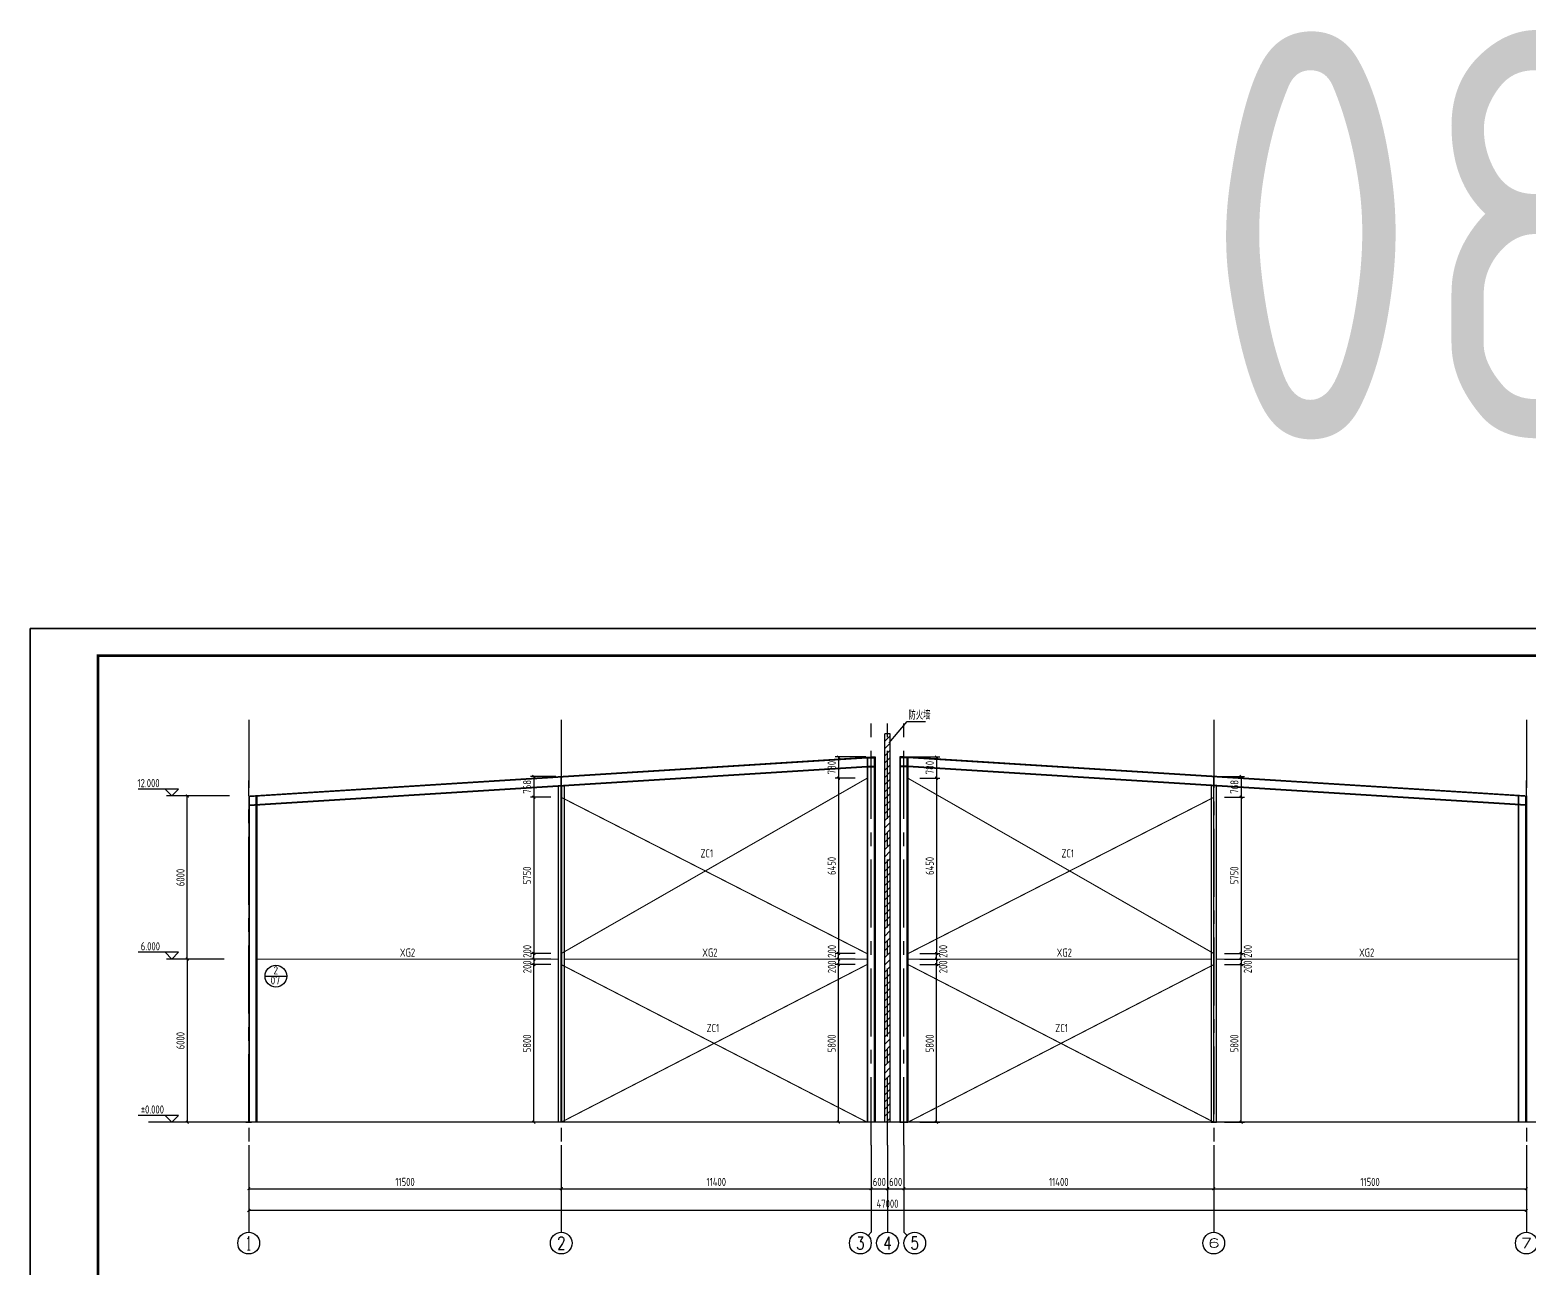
# Model space of a CAD drawing. Header units: millimetres. Extents: x 866309 to 879639, y 39442 to 44891.
# Drawn here: x 873187 to 873738, y 39807 to 40263 of the extents above; entities that cross this region are included whole.
import ezdxf
from ezdxf.enums import TextEntityAlignment as Align

# ---------------------------------------------------------------- set-up
doc = ezdxf.new("R2010")
doc.units = ezdxf.units.MM
doc.header["$LTSCALE"] = 1000
doc.header["$MEASUREMENT"] = 0
doc.linetypes.add('CENTER', pattern=[2, 1.25, -0.25, 0.25, -0.25])
doc.linetypes.add('DOTE', pattern=[2.42, 2, -0.2, 0.02, -0.2])
for name, color, linetype in [('1530', 253, 'Continuous'), ('1534', 7, 'Continuous'), ('AXIS', 3, 'Continuous'), ('AXIS_TEXT', 7, 'Continuous'), ('DIM', 7, 'Continuous'), ('DOTE', 1, 'DOTE'), ('M_Prof', 2, 'Continuous'), ('支撑', 6, 'Continuous'), ('柱集中标注', 2, 'Continuous'), ('梁集中标注', 2, 'Continuous'), ('索引符号标注', 253, 'Continuous')]:
    doc.layers.add(name, color=color, linetype=linetype)
doc.styles.add('_TCH_AXIS', font='COMPLEX', dxfattribs={"bigfont": 'GBCBIG'})
doc.styles.add('COMPLEX', font='COMPLEX')
doc.styles.add('GBHZ', font='gbenor.shx', dxfattribs={"width": 0.9, "bigfont": 'gbcbig.shx'})
doc.dimstyles.new('Y100', dxfattribs={"dimscale": 0, "dimtxt": 3, "dimasz": 0.01, "dimexe": 1.2, "dimexo": 2, "dimgap": 1, "dimtad": 1, "dimdec": 0, "dimlfac": 100, "dimzin": 0, "dimdsep": 46, "dimtxsty": 'GBHZ', "dimblk": 'DX', "dimcen": 0.09, "dimdle": 1, "dimclrd": 7, "dimclre": 7, "dimclrt": 7, "dimadec": 0, "dimazin": 0, "dimtfac": 1, "dimtdec": 0, "dimtix": 1, "dimtmove": 2, "dimatfit": 3, "dimldrblk": 'DX', "dimfxl": 0, "dimtolj": 1, "dimtzin": 0, "dimarcsym": 0})

# ---------------------------------------------------------------- blocks, each defined once
blk = doc.blocks.new('DX')
at = {"color": 0, "linetype": 'ByBlock', "const_width": 40}
blk.add_lwpolyline([(-54, -51), (46, 49)], dxfattribs=at)
blk = doc.blocks.new('*D1818')
at = {"layer": 'Defpoints', "color": 0, "transparency": 16777216}
for p in [(873622.06, 39988.21), (873623.96, 39980.53), (873632.15, 39980.53)]:
    blk.add_point(p, dxfattribs=at)
at = {"layer": 'dim', "color": 7, "lineweight": -2, "transparency": 16777216}
for p, q in [((873624.06, 39988.21), (873633.35, 39988.21)), ((873632.15, 39988.2), (873632.15, 39980.54)), ((873625.96, 39980.53), (873633.35, 39980.53))]:
    blk.add_line(p, q, dxfattribs=at)
at = {"layer": 'dim', "color": 7, "lineweight": -2, "transparency": 16777216, "xscale": 0.01, "yscale": 0.01, "zscale": 0.01}
for p, rotation in [((873632.15, 39988.21), 90), ((873632.15, 39980.53), 270)]:
    blk.add_blockref('DX', p, dxfattribs=dict(at, rotation=rotation))
at = {"layer": 'dim', "color": 7, "transparency": 16777216, "insert": (873629.65, 39984.37), "char_height": 3, "attachment_point": 5, "rotation": 90, "style": 'GBHZ'}
blk.add_mtext('\\A1;768', dxfattribs=at)
blk = doc.blocks.new('*D1819')
at = {"layer": 'Defpoints', "color": 0, "transparency": 16777216}
for p in [(873623.96, 39980.53), (873623.96, 39923.03), (873632.15, 39923.03)]:
    blk.add_point(p, dxfattribs=at)
at = {"layer": 'dim', "color": 7, "lineweight": -2, "transparency": 16777216}
for p, q in [((873625.96, 39980.53), (873633.35, 39980.53)), ((873632.15, 39980.52), (873632.15, 39923.04)), ((873625.96, 39923.03), (873633.35, 39923.03))]:
    blk.add_line(p, q, dxfattribs=at)
at = {"layer": 'dim', "color": 7, "lineweight": -2, "transparency": 16777216, "xscale": 0.01, "yscale": 0.01, "zscale": 0.01}
for p, rotation in [((873632.15, 39980.53), 90), ((873632.15, 39923.03), 270)]:
    blk.add_blockref('DX', p, dxfattribs=dict(at, rotation=rotation))
at = {"layer": 'dim', "color": 7, "transparency": 16777216, "insert": (873629.65, 39951.78), "char_height": 3, "attachment_point": 5, "rotation": 90, "style": 'GBHZ'}
blk.add_mtext('\\A1;5750', dxfattribs=at)
blk = doc.blocks.new('*D1821')
at = {"layer": 'Defpoints', "color": 0, "transparency": 16777216}
for p in [(873623.96, 39923.03), (873632.15, 39923.03), (873623.96, 39921.03)]:
    blk.add_point(p, dxfattribs=at)
at = {"layer": 'dim', "color": 7, "lineweight": -2, "transparency": 16777216}
for p, q in [((873625.96, 39923.03), (873633.35, 39923.03)), ((873632.15, 39923.04), (873632.15, 39923.05)), ((873632.15, 39921.03), (873632.15, 39923.03)), ((873625.96, 39921.03), (873633.35, 39921.03)), ((873632.15, 39921.02), (873632.15, 39921.01))]:
    blk.add_line(p, q, dxfattribs=at)
at = {"layer": 'dim', "color": 7, "lineweight": -2, "transparency": 16777216, "xscale": 0.01, "yscale": 0.01, "zscale": 0.01}
for p, rotation in [((873632.15, 39923.03), 270), ((873632.15, 39921.03), 90)]:
    blk.add_blockref('DX', p, dxfattribs=dict(at, rotation=rotation))
at = {"layer": 'dim', "color": 7, "transparency": 16777216, "insert": (873634.59, 39923.88), "char_height": 3, "attachment_point": 5, "rotation": 90, "style": 'GBHZ'}
blk.add_mtext('\\A1;200', dxfattribs=at)
blk = doc.blocks.new('*D1822')
at = {"layer": 'Defpoints', "color": 0, "transparency": 16777216}
for p in [(873623.96, 39919.03), (873632.15, 39919.03), (873623.96, 39861.03)]:
    blk.add_point(p, dxfattribs=at)
at = {"layer": 'dim', "color": 7, "lineweight": -2, "transparency": 16777216}
for p, q in [((873625.96, 39919.03), (873633.35, 39919.03)), ((873632.15, 39861.04), (873632.15, 39919.02)), ((873625.96, 39861.03), (873633.35, 39861.03))]:
    blk.add_line(p, q, dxfattribs=at)
at = {"layer": 'dim', "color": 7, "lineweight": -2, "transparency": 16777216, "xscale": 0.01, "yscale": 0.01, "zscale": 0.01}
for p, rotation in [((873632.15, 39919.03), 90), ((873632.15, 39861.03), 270)]:
    blk.add_blockref('DX', p, dxfattribs=dict(at, rotation=rotation))
at = {"layer": 'dim', "color": 7, "transparency": 16777216, "insert": (873629.65, 39890.03), "char_height": 3, "attachment_point": 5, "rotation": 90, "style": 'GBHZ'}
blk.add_mtext('\\A1;5800', dxfattribs=at)
blk = doc.blocks.new('*D1823')
at = {"layer": 'Defpoints', "color": 0, "transparency": 16777216}
for p in [(873623.96, 39921.03), (873623.96, 39919.03), (873632.15, 39919.03)]:
    blk.add_point(p, dxfattribs=at)
at = {"layer": 'dim', "color": 7, "lineweight": -2, "transparency": 16777216}
for p, q in [((873625.96, 39921.03), (873633.35, 39921.03)), ((873625.96, 39919.03), (873633.35, 39919.03)), ((873632.15, 39921.04), (873632.15, 39921.05)), ((873632.15, 39921.03), (873632.15, 39919.03)), ((873632.15, 39919.02), (873632.15, 39919.01))]:
    blk.add_line(p, q, dxfattribs=at)
at = {"layer": 'dim', "color": 7, "lineweight": -2, "transparency": 16777216, "xscale": 0.01, "yscale": 0.01, "zscale": 0.01}
for p, rotation in [((873632.15, 39921.03), 270), ((873632.15, 39919.03), 90)]:
    blk.add_blockref('DX', p, dxfattribs=dict(at, rotation=rotation))
at = {"layer": 'dim', "color": 7, "transparency": 16777216, "insert": (873634.59, 39918.18), "char_height": 3, "attachment_point": 5, "rotation": 90, "style": 'GBHZ'}
blk.add_mtext('\\A1;200', dxfattribs=at)
blk = doc.blocks.new('_AXISO')
blk.add_circle((0, 0), 0.5)
at = {"layer": 'AXIS_TEXT', "style": 'COMPLEX', "width": 1.041667}
blk.add_attdef('A', text='', height=0.56, dxfattribs=at).set_placement((-0.25, -0.28), (0.25, -0.28), align=Align.FIT)
blk = doc.blocks.new('*D1824')
at = {"layer": 'Defpoints', "color": 0, "transparency": 16777216}
for p in [(873267.06, 39852.6), (873382.06, 39852.6), (873382.06, 39836.6)]:
    blk.add_point(p, dxfattribs=at)
at = {"layer": 'dim', "color": 7, "lineweight": -2, "transparency": 16777216}
for p, q in [((873267.06, 39850.6), (873267.06, 39835.4)), ((873382.06, 39850.6), (873382.06, 39835.4)), ((873267.07, 39836.6), (873382.05, 39836.6))]:
    blk.add_line(p, q, dxfattribs=at)
at = {"layer": 'dim', "color": 7, "lineweight": -2, "transparency": 16777216, "xscale": 0.01, "yscale": 0.01, "zscale": 0.01, "rotation": 180}
blk.add_blockref('DX', (873267.06, 39836.6), dxfattribs=at)
at = {"layer": 'dim', "color": 7, "lineweight": -2, "transparency": 16777216, "xscale": 0.01, "yscale": 0.01, "zscale": 0.01}
blk.add_blockref('DX', (873382.06, 39836.6), dxfattribs=at)
at = {"layer": 'dim', "color": 7, "transparency": 16777216, "insert": (873324.56, 39839.1), "char_height": 3, "attachment_point": 5, "style": 'GBHZ'}
blk.add_mtext('\\A1;11500', dxfattribs=at)
blk = doc.blocks.new('*D1825')
at = {"layer": 'Defpoints', "color": 0, "transparency": 16777216}
for p in [(873382.06, 39852.6), (873496.06, 39852.6), (873496.06, 39836.6)]:
    blk.add_point(p, dxfattribs=at)
at = {"layer": 'dim', "color": 7, "lineweight": -2, "transparency": 16777216}
for p, q in [((873382.06, 39850.6), (873382.06, 39835.4)), ((873496.06, 39850.6), (873496.06, 39835.4)), ((873382.07, 39836.6), (873496.05, 39836.6))]:
    blk.add_line(p, q, dxfattribs=at)
at = {"layer": 'dim', "color": 7, "lineweight": -2, "transparency": 16777216, "xscale": 0.01, "yscale": 0.01, "zscale": 0.01, "rotation": 180}
blk.add_blockref('DX', (873382.06, 39836.6), dxfattribs=at)
at = {"layer": 'dim', "color": 7, "lineweight": -2, "transparency": 16777216, "xscale": 0.01, "yscale": 0.01, "zscale": 0.01}
blk.add_blockref('DX', (873496.06, 39836.6), dxfattribs=at)
at = {"layer": 'dim', "color": 7, "transparency": 16777216, "insert": (873439.06, 39839.1), "char_height": 3, "attachment_point": 5, "style": 'GBHZ'}
blk.add_mtext('\\A1;11400', dxfattribs=at)
blk = doc.blocks.new('*D1826')
at = {"layer": 'Defpoints', "color": 0, "transparency": 16777216}
for p in [(873496.06, 39852.6), (873502.06, 39852.6), (873502.06, 39836.6)]:
    blk.add_point(p, dxfattribs=at)
at = {"layer": 'dim', "color": 7, "lineweight": -2, "transparency": 16777216}
for p, q in [((873496.06, 39850.6), (873496.06, 39835.4)), ((873502.06, 39850.6), (873502.06, 39835.4)), ((873496.05, 39836.6), (873496.04, 39836.6)), ((873496.06, 39836.6), (873502.06, 39836.6)), ((873502.07, 39836.6), (873502.08, 39836.6))]:
    blk.add_line(p, q, dxfattribs=at)
at = {"layer": 'dim', "color": 7, "lineweight": -2, "transparency": 16777216, "xscale": 0.01, "yscale": 0.01, "zscale": 0.01}
blk.add_blockref('DX', (873496.06, 39836.6), dxfattribs=at)
at = {"layer": 'dim', "color": 7, "lineweight": -2, "transparency": 16777216, "xscale": 0.01, "yscale": 0.01, "zscale": 0.01, "rotation": 180}
blk.add_blockref('DX', (873502.06, 39836.6), dxfattribs=at)
at = {"layer": 'dim', "color": 7, "transparency": 16777216, "insert": (873499.06, 39839.1), "char_height": 3, "attachment_point": 5, "style": 'GBHZ'}
blk.add_mtext('\\A1;600', dxfattribs=at)
blk = doc.blocks.new('*D1827')
at = {"layer": 'Defpoints', "color": 0, "transparency": 16777216}
for p in [(873502.06, 39852.6), (873508.06, 39852.6), (873508.06, 39836.6)]:
    blk.add_point(p, dxfattribs=at)
at = {"layer": 'dim', "color": 7, "lineweight": -2, "transparency": 16777216}
for p, q in [((873502.06, 39850.6), (873502.06, 39835.4)), ((873508.06, 39850.6), (873508.06, 39835.4)), ((873502.05, 39836.6), (873502.04, 39836.6)), ((873502.06, 39836.6), (873508.06, 39836.6)), ((873508.07, 39836.6), (873508.08, 39836.6))]:
    blk.add_line(p, q, dxfattribs=at)
at = {"layer": 'dim', "color": 7, "lineweight": -2, "transparency": 16777216, "xscale": 0.01, "yscale": 0.01, "zscale": 0.01}
blk.add_blockref('DX', (873502.06, 39836.6), dxfattribs=at)
at = {"layer": 'dim', "color": 7, "lineweight": -2, "transparency": 16777216, "xscale": 0.01, "yscale": 0.01, "zscale": 0.01, "rotation": 180}
blk.add_blockref('DX', (873508.06, 39836.6), dxfattribs=at)
at = {"layer": 'dim', "color": 7, "transparency": 16777216, "insert": (873505.06, 39839.1), "char_height": 3, "attachment_point": 5, "style": 'GBHZ'}
blk.add_mtext('\\A1;600', dxfattribs=at)
blk = doc.blocks.new('*D1828')
at = {"layer": 'Defpoints', "color": 0, "transparency": 16777216}
for p in [(873508.06, 39852.6), (873622.06, 39852.6), (873622.06, 39836.6)]:
    blk.add_point(p, dxfattribs=at)
at = {"layer": 'dim', "color": 7, "lineweight": -2, "transparency": 16777216}
for p, q in [((873508.06, 39850.6), (873508.06, 39835.4)), ((873622.06, 39850.6), (873622.06, 39835.4)), ((873508.07, 39836.6), (873622.05, 39836.6))]:
    blk.add_line(p, q, dxfattribs=at)
at = {"layer": 'dim', "color": 7, "lineweight": -2, "transparency": 16777216, "xscale": 0.01, "yscale": 0.01, "zscale": 0.01, "rotation": 180}
blk.add_blockref('DX', (873508.06, 39836.6), dxfattribs=at)
at = {"layer": 'dim', "color": 7, "lineweight": -2, "transparency": 16777216, "xscale": 0.01, "yscale": 0.01, "zscale": 0.01}
blk.add_blockref('DX', (873622.06, 39836.6), dxfattribs=at)
at = {"layer": 'dim', "color": 7, "transparency": 16777216, "insert": (873565.06, 39839.1), "char_height": 3, "attachment_point": 5, "style": 'GBHZ'}
blk.add_mtext('\\A1;11400', dxfattribs=at)
blk = doc.blocks.new('*D1829')
at = {"layer": 'Defpoints', "color": 0, "transparency": 16777216}
for p in [(873622.06, 39852.6), (873737.06, 39852.6), (873737.06, 39836.6)]:
    blk.add_point(p, dxfattribs=at)
at = {"layer": 'dim', "color": 7, "lineweight": -2, "transparency": 16777216}
for p, q in [((873622.06, 39850.6), (873622.06, 39835.4)), ((873737.06, 39850.6), (873737.06, 39835.4)), ((873622.07, 39836.6), (873737.05, 39836.6))]:
    blk.add_line(p, q, dxfattribs=at)
at = {"layer": 'dim', "color": 7, "lineweight": -2, "transparency": 16777216, "xscale": 0.01, "yscale": 0.01, "zscale": 0.01, "rotation": 180}
blk.add_blockref('DX', (873622.06, 39836.6), dxfattribs=at)
at = {"layer": 'dim', "color": 7, "lineweight": -2, "transparency": 16777216, "xscale": 0.01, "yscale": 0.01, "zscale": 0.01}
blk.add_blockref('DX', (873737.06, 39836.6), dxfattribs=at)
at = {"layer": 'dim', "color": 7, "transparency": 16777216, "insert": (873679.56, 39839.1), "char_height": 3, "attachment_point": 5, "style": 'GBHZ'}
blk.add_mtext('\\A1;11500', dxfattribs=at)
blk = doc.blocks.new('*D1830')
at = {"layer": 'Defpoints', "color": 0, "transparency": 16777216}
for p in [(873267.06, 39852.6), (873737.06, 39852.6), (873267.06, 39828.6)]:
    blk.add_point(p, dxfattribs=at)
at = {"layer": 'dim', "color": 7, "lineweight": -2, "transparency": 16777216}
for p, q in [((873267.06, 39850.6), (873267.06, 39827.4)), ((873737.06, 39850.6), (873737.06, 39827.4)), ((873737.05, 39828.6), (873267.07, 39828.6))]:
    blk.add_line(p, q, dxfattribs=at)
at = {"layer": 'dim', "color": 7, "lineweight": -2, "transparency": 16777216, "xscale": 0.01, "yscale": 0.01, "zscale": 0.01, "rotation": 180}
blk.add_blockref('DX', (873267.06, 39828.6), dxfattribs=at)
at = {"layer": 'dim', "color": 7, "lineweight": -2, "transparency": 16777216, "xscale": 0.01, "yscale": 0.01, "zscale": 0.01}
blk.add_blockref('DX', (873737.06, 39828.6), dxfattribs=at)
at = {"layer": 'dim', "color": 7, "transparency": 16777216, "insert": (873502.06, 39831.1), "char_height": 3, "attachment_point": 5, "style": 'GBHZ'}
blk.add_mtext('\\A1;47000', dxfattribs=at)
blk = doc.blocks.new('*D1832')
at = {"layer": 'Defpoints', "color": 0, "transparency": 16777216}
for p in [(873508.06, 39995.33), (873511.9, 39987.53), (873520.1, 39987.53)]:
    blk.add_point(p, dxfattribs=at)
at = {"layer": 'dim', "color": 7, "lineweight": -2, "transparency": 16777216}
for p, q in [((873510.06, 39995.33), (873521.3, 39995.33)), ((873520.1, 39995.32), (873520.1, 39987.54)), ((873513.9, 39987.53), (873521.3, 39987.53))]:
    blk.add_line(p, q, dxfattribs=at)
at = {"layer": 'dim', "color": 7, "lineweight": -2, "transparency": 16777216, "xscale": 0.01, "yscale": 0.01, "zscale": 0.01}
for p, rotation in [((873520.1, 39995.33), 90), ((873520.1, 39987.53), 270)]:
    blk.add_blockref('DX', p, dxfattribs=dict(at, rotation=rotation))
at = {"layer": 'dim', "color": 7, "transparency": 16777216, "insert": (873517.6, 39991.43), "char_height": 3, "attachment_point": 5, "rotation": 90, "style": 'GBHZ'}
blk.add_mtext('\\A1;780', dxfattribs=at)
blk = doc.blocks.new('*D1833')
at = {"layer": 'Defpoints', "color": 0, "transparency": 16777216}
for p in [(873511.9, 39987.53), (873511.9, 39923.03), (873520.1, 39923.03)]:
    blk.add_point(p, dxfattribs=at)
at = {"layer": 'dim', "color": 7, "lineweight": -2, "transparency": 16777216}
for p, q in [((873513.9, 39987.53), (873521.3, 39987.53)), ((873520.1, 39987.52), (873520.1, 39923.04)), ((873513.9, 39923.03), (873521.3, 39923.03))]:
    blk.add_line(p, q, dxfattribs=at)
at = {"layer": 'dim', "color": 7, "lineweight": -2, "transparency": 16777216, "xscale": 0.01, "yscale": 0.01, "zscale": 0.01}
for p, rotation in [((873520.1, 39987.53), 90), ((873520.1, 39923.03), 270)]:
    blk.add_blockref('DX', p, dxfattribs=dict(at, rotation=rotation))
at = {"layer": 'dim', "color": 7, "transparency": 16777216, "insert": (873517.6, 39955.28), "char_height": 3, "attachment_point": 5, "rotation": 90, "style": 'GBHZ'}
blk.add_mtext('\\A1;6450', dxfattribs=at)
blk = doc.blocks.new('*D1834')
at = {"layer": 'Defpoints', "color": 0, "transparency": 16777216}
for p in [(873511.9, 39923.03), (873520.1, 39923.03), (873511.9, 39921.03)]:
    blk.add_point(p, dxfattribs=at)
at = {"layer": 'dim', "color": 7, "lineweight": -2, "transparency": 16777216}
for p, q in [((873513.9, 39923.03), (873521.3, 39923.03)), ((873520.1, 39923.04), (873520.1, 39923.05)), ((873520.1, 39921.03), (873520.1, 39923.03)), ((873513.9, 39921.03), (873521.3, 39921.03)), ((873520.1, 39921.02), (873520.1, 39921.01))]:
    blk.add_line(p, q, dxfattribs=at)
at = {"layer": 'dim', "color": 7, "lineweight": -2, "transparency": 16777216, "xscale": 0.01, "yscale": 0.01, "zscale": 0.01}
for p, rotation in [((873520.1, 39923.03), 270), ((873520.1, 39921.03), 90)]:
    blk.add_blockref('DX', p, dxfattribs=dict(at, rotation=rotation))
at = {"layer": 'dim', "color": 7, "transparency": 16777216, "insert": (873522.54, 39923.88), "char_height": 3, "attachment_point": 5, "rotation": 90, "style": 'GBHZ'}
blk.add_mtext('\\A1;200', dxfattribs=at)
blk = doc.blocks.new('*D1835')
at = {"layer": 'Defpoints', "color": 0, "transparency": 16777216}
for p in [(873511.9, 39919.03), (873520.1, 39919.03), (873511.9, 39861.03)]:
    blk.add_point(p, dxfattribs=at)
at = {"layer": 'dim', "color": 7, "lineweight": -2, "transparency": 16777216}
for p, q in [((873513.9, 39919.03), (873521.3, 39919.03)), ((873520.1, 39861.04), (873520.1, 39919.02)), ((873513.9, 39861.03), (873521.3, 39861.03))]:
    blk.add_line(p, q, dxfattribs=at)
at = {"layer": 'dim', "color": 7, "lineweight": -2, "transparency": 16777216, "xscale": 0.01, "yscale": 0.01, "zscale": 0.01}
for p, rotation in [((873520.1, 39919.03), 90), ((873520.1, 39861.03), 270)]:
    blk.add_blockref('DX', p, dxfattribs=dict(at, rotation=rotation))
at = {"layer": 'dim', "color": 7, "transparency": 16777216, "insert": (873517.6, 39890.03), "char_height": 3, "attachment_point": 5, "rotation": 90, "style": 'GBHZ'}
blk.add_mtext('\\A1;5800', dxfattribs=at)
blk = doc.blocks.new('*D1836')
at = {"layer": 'Defpoints', "color": 0, "transparency": 16777216}
for p in [(873511.9, 39921.03), (873511.9, 39919.03), (873520.1, 39919.03)]:
    blk.add_point(p, dxfattribs=at)
at = {"layer": 'dim', "color": 7, "lineweight": -2, "transparency": 16777216}
for p, q in [((873513.9, 39921.03), (873521.3, 39921.03)), ((873513.9, 39919.03), (873521.3, 39919.03)), ((873520.1, 39921.04), (873520.1, 39921.05)), ((873520.1, 39921.03), (873520.1, 39919.03)), ((873520.1, 39919.02), (873520.1, 39919.01))]:
    blk.add_line(p, q, dxfattribs=at)
at = {"layer": 'dim', "color": 7, "lineweight": -2, "transparency": 16777216, "xscale": 0.01, "yscale": 0.01, "zscale": 0.01}
for p, rotation in [((873520.1, 39921.03), 270), ((873520.1, 39919.03), 90)]:
    blk.add_blockref('DX', p, dxfattribs=dict(at, rotation=rotation))
at = {"layer": 'dim', "color": 7, "transparency": 16777216, "insert": (873522.54, 39918.18), "char_height": 3, "attachment_point": 5, "rotation": 90, "style": 'GBHZ'}
blk.add_mtext('\\A1;200', dxfattribs=at)
blk = doc.blocks.new('*D1837')
at = {"layer": 'Defpoints', "color": 0, "transparency": 16777216}
for p in [(873260.01, 39921.03), (873244.47, 39861.03), (873262.01, 39861.03)]:
    blk.add_point(p, dxfattribs=at)
at = {"layer": 'dim', "color": 7, "lineweight": -2, "transparency": 16777216}
for p, q in [((873258.01, 39921.03), (873243.27, 39921.03)), ((873244.47, 39921.02), (873244.47, 39861.04)), ((873260.01, 39861.03), (873243.27, 39861.03))]:
    blk.add_line(p, q, dxfattribs=at)
at = {"layer": 'dim', "color": 7, "lineweight": -2, "transparency": 16777216, "xscale": 0.01, "yscale": 0.01, "zscale": 0.01}
for p, rotation in [((873244.47, 39921.03), 90), ((873244.47, 39861.03), 270)]:
    blk.add_blockref('DX', p, dxfattribs=dict(at, rotation=rotation))
at = {"layer": 'dim', "color": 7, "transparency": 16777216, "insert": (873241.97, 39891.03), "char_height": 3, "attachment_point": 5, "rotation": 90, "style": 'GBHZ'}
blk.add_mtext('\\A1;6000', dxfattribs=at)
blk = doc.blocks.new('*D1838')
at = {"layer": 'Defpoints', "color": 0, "transparency": 16777216}
for p in [(873382.06, 39988.21), (873371.96, 39980.53), (873380.16, 39980.53)]:
    blk.add_point(p, dxfattribs=at)
at = {"layer": 'dim', "color": 7, "lineweight": -2, "transparency": 16777216}
for p, q in [((873380.06, 39988.21), (873370.76, 39988.21)), ((873371.96, 39988.2), (873371.96, 39980.54)), ((873378.16, 39980.53), (873370.76, 39980.53))]:
    blk.add_line(p, q, dxfattribs=at)
at = {"layer": 'dim', "color": 7, "lineweight": -2, "transparency": 16777216, "xscale": 0.01, "yscale": 0.01, "zscale": 0.01}
for p, rotation in [((873371.96, 39988.21), 90), ((873371.96, 39980.53), 270)]:
    blk.add_blockref('DX', p, dxfattribs=dict(at, rotation=rotation))
at = {"layer": 'dim', "color": 7, "transparency": 16777216, "insert": (873369.46, 39984.37), "char_height": 3, "attachment_point": 5, "rotation": 90, "style": 'GBHZ'}
blk.add_mtext('\\A1;768', dxfattribs=at)
blk = doc.blocks.new('*D1839')
at = {"layer": 'Defpoints', "color": 0, "transparency": 16777216}
for p in [(873380.16, 39980.53), (873371.96, 39923.03), (873380.16, 39923.03)]:
    blk.add_point(p, dxfattribs=at)
at = {"layer": 'dim', "color": 7, "lineweight": -2, "transparency": 16777216}
for p, q in [((873378.16, 39980.53), (873370.76, 39980.53)), ((873371.96, 39980.52), (873371.96, 39923.04)), ((873378.16, 39923.03), (873370.76, 39923.03))]:
    blk.add_line(p, q, dxfattribs=at)
at = {"layer": 'dim', "color": 7, "lineweight": -2, "transparency": 16777216, "xscale": 0.01, "yscale": 0.01, "zscale": 0.01}
for p, rotation in [((873371.96, 39980.53), 90), ((873371.96, 39923.03), 270)]:
    blk.add_blockref('DX', p, dxfattribs=dict(at, rotation=rotation))
at = {"layer": 'dim', "color": 7, "transparency": 16777216, "insert": (873369.46, 39951.78), "char_height": 3, "attachment_point": 5, "rotation": 90, "style": 'GBHZ'}
blk.add_mtext('\\A1;5750', dxfattribs=at)
blk = doc.blocks.new('*D1840')
at = {"layer": 'Defpoints', "color": 0, "transparency": 16777216}
for p in [(873244.47, 39981.03), (873262.01, 39981.03), (873260.01, 39921.03)]:
    blk.add_point(p, dxfattribs=at)
at = {"layer": 'dim', "color": 7, "lineweight": -2, "transparency": 16777216}
for p, q in [((873260.01, 39981.03), (873243.27, 39981.03)), ((873244.47, 39921.04), (873244.47, 39981.02)), ((873258.01, 39921.03), (873243.27, 39921.03))]:
    blk.add_line(p, q, dxfattribs=at)
at = {"layer": 'dim', "color": 7, "lineweight": -2, "transparency": 16777216, "xscale": 0.01, "yscale": 0.01, "zscale": 0.01}
for p, rotation in [((873244.47, 39981.03), 90), ((873244.47, 39921.03), 270)]:
    blk.add_blockref('DX', p, dxfattribs=dict(at, rotation=rotation))
at = {"layer": 'dim', "color": 7, "transparency": 16777216, "insert": (873241.97, 39951.03), "char_height": 3, "attachment_point": 5, "rotation": 90, "style": 'GBHZ'}
blk.add_mtext('\\A1;6000', dxfattribs=at)
blk = doc.blocks.new('*D1841')
at = {"layer": 'Defpoints', "color": 0, "transparency": 16777216}
for p in [(873371.96, 39923.03), (873380.16, 39923.03), (873380.16, 39921.03)]:
    blk.add_point(p, dxfattribs=at)
at = {"layer": 'dim', "color": 7, "lineweight": -2, "transparency": 16777216}
for p, q in [((873378.16, 39923.03), (873370.76, 39923.03)), ((873371.96, 39923.04), (873371.96, 39923.05)), ((873371.96, 39921.03), (873371.96, 39923.03)), ((873378.16, 39921.03), (873370.76, 39921.03)), ((873371.96, 39921.02), (873371.96, 39921.01))]:
    blk.add_line(p, q, dxfattribs=at)
at = {"layer": 'dim', "color": 7, "lineweight": -2, "transparency": 16777216, "xscale": 0.01, "yscale": 0.01, "zscale": 0.01}
for p, rotation in [((873371.96, 39923.03), 270), ((873371.96, 39921.03), 90)]:
    blk.add_blockref('DX', p, dxfattribs=dict(at, rotation=rotation))
at = {"layer": 'dim', "color": 7, "transparency": 16777216, "insert": (873369.52, 39923.88), "char_height": 3, "attachment_point": 5, "rotation": 90, "style": 'GBHZ'}
blk.add_mtext('\\A1;200', dxfattribs=at)
blk = doc.blocks.new('*D1842')
at = {"layer": 'Defpoints', "color": 0, "transparency": 16777216}
for p in [(873371.96, 39919.03), (873380.16, 39919.03), (873380.16, 39861.03)]:
    blk.add_point(p, dxfattribs=at)
at = {"layer": 'dim', "color": 7, "lineweight": -2, "transparency": 16777216}
for p, q in [((873378.16, 39919.03), (873370.76, 39919.03)), ((873371.96, 39861.04), (873371.96, 39919.02)), ((873378.16, 39861.03), (873370.76, 39861.03))]:
    blk.add_line(p, q, dxfattribs=at)
at = {"layer": 'dim', "color": 7, "lineweight": -2, "transparency": 16777216, "xscale": 0.01, "yscale": 0.01, "zscale": 0.01}
for p, rotation in [((873371.96, 39919.03), 90), ((873371.96, 39861.03), 270)]:
    blk.add_blockref('DX', p, dxfattribs=dict(at, rotation=rotation))
at = {"layer": 'dim', "color": 7, "transparency": 16777216, "insert": (873369.46, 39890.03), "char_height": 3, "attachment_point": 5, "rotation": 90, "style": 'GBHZ'}
blk.add_mtext('\\A1;5800', dxfattribs=at)
blk = doc.blocks.new('*D1843')
at = {"layer": 'Defpoints', "color": 0, "transparency": 16777216}
for p in [(873371.96, 39919.03), (873380.16, 39921.03), (873380.16, 39919.03)]:
    blk.add_point(p, dxfattribs=at)
at = {"layer": 'dim', "color": 7, "lineweight": -2, "transparency": 16777216}
for p, q in [((873378.16, 39921.03), (873370.76, 39921.03)), ((873378.16, 39919.03), (873370.76, 39919.03)), ((873371.96, 39921.04), (873371.96, 39921.05)), ((873371.96, 39921.03), (873371.96, 39919.03)), ((873371.96, 39919.02), (873371.96, 39919.01))]:
    blk.add_line(p, q, dxfattribs=at)
at = {"layer": 'dim', "color": 7, "lineweight": -2, "transparency": 16777216, "xscale": 0.01, "yscale": 0.01, "zscale": 0.01}
for p, rotation in [((873371.96, 39921.03), 270), ((873371.96, 39919.03), 90)]:
    blk.add_blockref('DX', p, dxfattribs=dict(at, rotation=rotation))
at = {"layer": 'dim', "color": 7, "transparency": 16777216, "insert": (873369.52, 39918.18), "char_height": 3, "attachment_point": 5, "rotation": 90, "style": 'GBHZ'}
blk.add_mtext('\\A1;200', dxfattribs=at)
blk = doc.blocks.new('*D1845')
at = {"layer": 'Defpoints', "color": 0, "transparency": 16777216}
for p in [(873496.06, 39995.33), (873484.02, 39987.53), (873492.21, 39987.53)]:
    blk.add_point(p, dxfattribs=at)
at = {"layer": 'dim', "color": 7, "lineweight": -2, "transparency": 16777216}
for p, q in [((873494.06, 39995.33), (873482.82, 39995.33)), ((873484.02, 39995.32), (873484.02, 39987.54)), ((873490.21, 39987.53), (873482.82, 39987.53))]:
    blk.add_line(p, q, dxfattribs=at)
at = {"layer": 'dim', "color": 7, "lineweight": -2, "transparency": 16777216, "xscale": 0.01, "yscale": 0.01, "zscale": 0.01}
for p, rotation in [((873484.02, 39995.33), 90), ((873484.02, 39987.53), 270)]:
    blk.add_blockref('DX', p, dxfattribs=dict(at, rotation=rotation))
at = {"layer": 'dim', "color": 7, "transparency": 16777216, "insert": (873481.52, 39991.43), "char_height": 3, "attachment_point": 5, "rotation": 90, "style": 'GBHZ'}
blk.add_mtext('\\A1;780', dxfattribs=at)
blk = doc.blocks.new('*D1846')
at = {"layer": 'Defpoints', "color": 0, "transparency": 16777216}
for p in [(873492.21, 39987.53), (873484.02, 39923.03), (873492.21, 39923.03)]:
    blk.add_point(p, dxfattribs=at)
at = {"layer": 'dim', "color": 7, "lineweight": -2, "transparency": 16777216}
for p, q in [((873490.21, 39987.53), (873482.82, 39987.53)), ((873484.02, 39987.52), (873484.02, 39923.04)), ((873490.21, 39923.03), (873482.82, 39923.03))]:
    blk.add_line(p, q, dxfattribs=at)
at = {"layer": 'dim', "color": 7, "lineweight": -2, "transparency": 16777216, "xscale": 0.01, "yscale": 0.01, "zscale": 0.01}
for p, rotation in [((873484.02, 39987.53), 90), ((873484.02, 39923.03), 270)]:
    blk.add_blockref('DX', p, dxfattribs=dict(at, rotation=rotation))
at = {"layer": 'dim', "color": 7, "transparency": 16777216, "insert": (873481.52, 39955.28), "char_height": 3, "attachment_point": 5, "rotation": 90, "style": 'GBHZ'}
blk.add_mtext('\\A1;6450', dxfattribs=at)
blk = doc.blocks.new('*D1847')
at = {"layer": 'Defpoints', "color": 0, "transparency": 16777216}
for p in [(873484.02, 39923.03), (873492.21, 39923.03), (873492.21, 39921.03)]:
    blk.add_point(p, dxfattribs=at)
at = {"layer": 'dim', "color": 7, "lineweight": -2, "transparency": 16777216}
for p, q in [((873490.21, 39923.03), (873482.82, 39923.03)), ((873484.02, 39923.04), (873484.02, 39923.05)), ((873484.02, 39921.03), (873484.02, 39923.03)), ((873490.21, 39921.03), (873482.82, 39921.03)), ((873484.02, 39921.02), (873484.02, 39921.01))]:
    blk.add_line(p, q, dxfattribs=at)
at = {"layer": 'dim', "color": 7, "lineweight": -2, "transparency": 16777216, "xscale": 0.01, "yscale": 0.01, "zscale": 0.01}
for p, rotation in [((873484.02, 39923.03), 270), ((873484.02, 39921.03), 90)]:
    blk.add_blockref('DX', p, dxfattribs=dict(at, rotation=rotation))
at = {"layer": 'dim', "color": 7, "transparency": 16777216, "insert": (873481.58, 39923.88), "char_height": 3, "attachment_point": 5, "rotation": 90, "style": 'GBHZ'}
blk.add_mtext('\\A1;200', dxfattribs=at)
blk = doc.blocks.new('*D1848')
at = {"layer": 'Defpoints', "color": 0, "transparency": 16777216}
for p in [(873484.02, 39919.03), (873492.21, 39919.03), (873492.21, 39861.03)]:
    blk.add_point(p, dxfattribs=at)
at = {"layer": 'dim', "color": 7, "lineweight": -2, "transparency": 16777216}
for p, q in [((873490.21, 39919.03), (873482.82, 39919.03)), ((873484.02, 39861.04), (873484.02, 39919.02)), ((873490.21, 39861.03), (873482.82, 39861.03))]:
    blk.add_line(p, q, dxfattribs=at)
at = {"layer": 'dim', "color": 7, "lineweight": -2, "transparency": 16777216, "xscale": 0.01, "yscale": 0.01, "zscale": 0.01}
for p, rotation in [((873484.02, 39919.03), 90), ((873484.02, 39861.03), 270)]:
    blk.add_blockref('DX', p, dxfattribs=dict(at, rotation=rotation))
at = {"layer": 'dim', "color": 7, "transparency": 16777216, "insert": (873481.52, 39890.03), "char_height": 3, "attachment_point": 5, "rotation": 90, "style": 'GBHZ'}
blk.add_mtext('\\A1;5800', dxfattribs=at)
blk = doc.blocks.new('*D1849')
at = {"layer": 'Defpoints', "color": 0, "transparency": 16777216}
for p in [(873484.02, 39919.03), (873492.21, 39921.03), (873492.21, 39919.03)]:
    blk.add_point(p, dxfattribs=at)
at = {"layer": 'dim', "color": 7, "lineweight": -2, "transparency": 16777216}
for p, q in [((873490.21, 39921.03), (873482.82, 39921.03)), ((873490.21, 39919.03), (873482.82, 39919.03)), ((873484.02, 39921.04), (873484.02, 39921.05)), ((873484.02, 39921.03), (873484.02, 39919.03)), ((873484.02, 39919.02), (873484.02, 39919.01))]:
    blk.add_line(p, q, dxfattribs=at)
at = {"layer": 'dim', "color": 7, "lineweight": -2, "transparency": 16777216, "xscale": 0.01, "yscale": 0.01, "zscale": 0.01}
for p, rotation in [((873484.02, 39921.03), 270), ((873484.02, 39919.03), 90)]:
    blk.add_blockref('DX', p, dxfattribs=dict(at, rotation=rotation))
at = {"layer": 'dim', "color": 7, "transparency": 16777216, "insert": (873481.58, 39918.18), "char_height": 3, "attachment_point": 5, "rotation": 90, "style": 'GBHZ'}
blk.add_mtext('\\A1;200', dxfattribs=at)

msp = doc.modelspace()

# ---------------------------------------------------------------- hatches: boundary and pattern name
at = {"layer": 'M_Prof'}
h = msp.add_hatch(dxfattribs=at)
h.set_pattern_fill('ANSI31', color=256, scale=15)
h.set_pattern_definition([(45, (-13.9115, 24.4941), (-1.3258252147, 1.3258252147), [])])
h.paths.add_polyline_path([(873503.056, 40003.83), (873501.056, 40003.83), (873501.056, 39861.03), (873503.056, 39861.03)])

# ---------------------------------------------------------------- linework, layer by layer
for p, q in [((873186.612, 39448.627), (873186.612, 40042.627)), ((873186.612, 40042.627), (873186.612, 39448.627))]:
    msp.add_line(p, q)
at = {"color": 0}
for p, q in [((874027.612, 40042.627), (873186.612, 40042.627)), ((873186.612, 40042.627), (874027.612, 40042.627))]:
    msp.add_line(p, q, dxfattribs=at)
at = {"color": 0, "const_width": 1}
msp.add_lwpolyline([(874017.612, 39458.627), (873211.612, 39458.627), (873211.612, 40032.627), (874017.612, 40032.627)], close=True, dxfattribs=at)
at = {"layer": '1530'}
for p, q in [((873243.269, 39981.03), (873236.798, 39981.03)), ((873243.269, 39921.03), (873236.798, 39921.03)), ((873243.269, 39861.03), (873236.798, 39861.03))]:
    msp.add_line(p, q, dxfattribs=at)
at = {"layer": '1534'}
for points in [[(873236.298, 39983.53), (873238.798, 39981.03), (873241.298, 39983.53), (873226.364, 39983.53)], [(873236.298, 39923.53), (873238.798, 39921.03), (873241.298, 39923.53), (873226.364, 39923.53)], [(873236.298, 39863.53), (873238.798, 39861.03), (873241.298, 39863.53), (873226.364, 39863.53)]]:
    msp.add_lwpolyline(points, dxfattribs=at)
at = {"layer": 'AXIS', "color": 0}
for p, q in [((873267.056, 39852.6), (873267.056, 39820.6)), ((873382.056, 39852.6), (873382.056, 39820.6)), ((873496.056, 39852.6), (873496.056, 39820.6)), ((873502.056, 39852.6), (873502.056, 39820.6)), ((873508.056, 39852.6), (873508.056, 39820.6)), ((873622.056, 39852.6), (873622.056, 39820.6)), ((873737.056, 39852.6), (873737.056, 39820.6)), ((873494.884, 39819.429), (873496.056, 39820.6)), ((873509.228, 39819.429), (873508.056, 39820.6))]:
    msp.add_line(p, q, dxfattribs=at)
at = {"layer": 'DOTE', "linetype": 'CENTER', "ltscale": 0.02}
for p, q in [((873267.056, 40008.946), (873267.056, 39852.6)), ((873382.056, 40008.946), (873382.056, 39852.6)), ((873496.056, 39852.6), (873496.056, 40008.946)), ((873502.056, 39852.6), (873502.056, 40008.946)), ((873508.056, 39852.6), (873508.056, 40008.946)), ((873622.056, 40008.946), (873622.056, 39852.6)), ((873737.056, 40008.946), (873737.056, 39852.6)), ((873382.056, 39861.03), (873382.056, 39988.211)), ((873622.056, 39861.03), (873622.056, 39988.211)), ((873267.056, 39861.03), (873267.056, 39986.707)), ((873737.056, 39861.03), (873737.056, 39986.707))]:
    msp.add_line(p, q, dxfattribs=at)
at = {"layer": 'M_Prof'}
for p, q in [((873501.056, 39861.03), (873501.056, 40003.83)), ((873503.056, 40003.83), (873501.056, 40003.83)), ((873503.056, 39861.03), (873503.056, 40003.83)), ((873267.072, 39980.78), (873494.556, 39994.986)), ((873267.556, 39981.061), (873496.056, 39995.33)), ((873494.556, 39995.236), (873494.556, 39861.03)), ((873494.802, 39861.03), (873494.802, 39995.252)), ((873494.802, 39995.001), (873496.072, 39995.08)), ((873496.056, 39995.33), (873497.556, 39995.33)), ((873496.056, 39995.08), (873497.31, 39995.08)), ((873497.31, 39861.03), (873497.31, 39995.33)), ((873497.556, 39995.33), (873497.556, 39861.03)), ((873506.556, 39995.33), (873506.556, 39861.03)), ((873508.056, 39995.33), (873506.556, 39995.33)), ((873506.802, 39861.03), (873506.802, 39995.33)), ((873508.056, 39995.08), (873506.802, 39995.08)), ((873509.31, 39995.001), (873508.04, 39995.08)), ((873736.556, 39981.061), (873508.056, 39995.33)), ((873509.31, 39861.03), (873509.31, 39995.252)), ((873509.556, 39995.236), (873509.556, 39861.03)), ((873737.04, 39980.78), (873509.556, 39994.986)), ((873267.259, 39977.786), (873494.556, 39991.98)), ((873267.274, 39977.537), (873494.556, 39991.729)), ((873494.802, 39991.967), (873497.31, 39991.967)), ((873494.802, 39991.717), (873497.31, 39991.717)), ((873509.31, 39991.967), (873506.802, 39991.967)), ((873509.31, 39991.717), (873506.802, 39991.717)), ((873736.854, 39977.786), (873509.556, 39991.98)), ((873736.838, 39977.537), (873509.556, 39991.729)), ((873381.056, 39861.03), (873381.056, 39984.642)), ((873381.966, 39861.03), (873381.966, 39984.699)), ((873382.146, 39984.71), (873382.146, 39861.03)), ((873383.056, 39984.767), (873383.056, 39861.03)), ((873621.056, 39984.767), (873621.056, 39861.03)), ((873621.966, 39984.71), (873621.966, 39861.03)), ((873622.146, 39861.03), (873622.146, 39984.699)), ((873623.056, 39861.03), (873623.056, 39984.642)), ((873267.056, 39981.03), (873267.056, 39861.03)), ((873267.302, 39980.803), (873269.81, 39981.054)), ((873267.302, 39861.03), (873267.302, 39981.054)), ((873269.81, 39861.03), (873269.81, 39981.305)), ((873270.056, 39981.33), (873270.056, 39861.03)), ((873734.056, 39981.33), (873734.056, 39861.03)), ((873734.302, 39861.03), (873734.302, 39981.305)), ((873736.81, 39980.803), (873734.302, 39981.054)), ((873736.81, 39861.03), (873736.81, 39981.054)), ((873737.056, 39981.03), (873737.056, 39861.03)), ((873748.135, 39861.03), (873230.24, 39861.03)), ((873266.056, 39861.03), (873268.056, 39861.03)), ((873383.056, 39861.03), (873381.056, 39861.03)), ((873497.556, 39861.03), (873494.556, 39861.03)), ((873506.556, 39861.03), (873509.556, 39861.03)), ((873621.056, 39861.03), (873623.056, 39861.03)), ((873738.056, 39861.03), (873736.056, 39861.03))]:
    msp.add_line(p, q, dxfattribs=at)
at = {"layer": '支撑', "color": 6, "linetype": 'ByBlock', "const_width": 0.4}
for points in [[(873381.966, 39923.03), (873494.556, 39987.53)], [(873622.146, 39923.03), (873509.556, 39987.53)], [(873494.556, 39923.03), (873381.966, 39980.53)], [(873509.556, 39923.03), (873622.146, 39980.53)], [(873270.056, 39921.03), (873381.056, 39921.03)], [(873494.556, 39861.03), (873381.966, 39919.03)], [(873381.966, 39861.03), (873494.556, 39919.03)], [(873383.056, 39921.03), (873494.556, 39921.03)], [(873621.056, 39921.03), (873509.556, 39921.03)], [(873509.556, 39861.03), (873622.146, 39919.03)], [(873622.146, 39861.03), (873509.556, 39919.03)], [(873734.056, 39921.03), (873623.056, 39921.03)]]:
    msp.add_lwpolyline(points, dxfattribs=at)
at = {"layer": '柱集中标注'}
for p, q in [((873502.612, 40000.597), (873509.264, 40008.396)), ((873509.264, 40008.396), (873516.072, 40008.396))]:
    msp.add_line(p, q, dxfattribs=at)
at = {"layer": '索引符号标注'}
msp.add_line((873273.062, 39914.755), (873281.062, 39914.755), dxfattribs=at)
msp.add_circle((873277.062, 39914.755), 4, dxfattribs=at)

# ---------------------------------------------------------------- block references
at = {"layer": 'AXIS', "color": 0}
ref = msp.add_blockref('_AXISO', (873267.056, 39816.6), dxfattribs=dict(at, xscale=8, yscale=8, zscale=8))
ref.add_attrib('A', '1', dxfattribs={"layer": 'AXIS_TEXT', "color": 0, "height": 5.147, "style": '_TCH_AXIS'}).set_placement((873265.953, 39814.027), (873268.159, 39814.027), align=Align.FIT)
ref = msp.add_blockref('_AXISO', (873382.056, 39816.6), dxfattribs=dict(at, xscale=8, yscale=8, zscale=8))
ref.add_attrib('A', '2', dxfattribs={"layer": 'AXIS_TEXT', "color": 0, "height": 4.659, "style": '_TCH_AXIS'}).set_placement((873380.503, 39814.271), (873383.609, 39814.271), align=Align.FIT)
ref = msp.add_blockref('_AXISO', (873492.056, 39816.6), dxfattribs=dict(at, xscale=8, yscale=8, zscale=8))
ref.add_attrib('A', '3', dxfattribs={"layer": 'AXIS_TEXT', "color": 0, "height": 4.659, "style": '_TCH_AXIS'}).set_placement((873490.503, 39814.271), (873493.609, 39814.271), align=Align.FIT)
ref = msp.add_blockref('_AXISO', (873502.056, 39816.6), dxfattribs=dict(at, xscale=8, yscale=8, zscale=8))
ref.add_attrib('A', '4', dxfattribs={"layer": 'AXIS_TEXT', "color": 0, "height": 4.659, "style": '_TCH_AXIS', "width": 0.875}).set_placement((873500.503, 39814.271), (873503.609, 39814.271), align=Align.FIT)
ref = msp.add_blockref('_AXISO', (873512.056, 39816.6), dxfattribs=dict(at, xscale=8, yscale=8, zscale=8))
ref.add_attrib('A', '5', dxfattribs={"layer": 'AXIS_TEXT', "color": 0, "height": 4.659, "style": '_TCH_AXIS'}).set_placement((873510.503, 39814.271), (873513.609, 39814.271), align=Align.FIT)
ref = msp.add_blockref('_AXISO', (873622.056, 39816.6), dxfattribs=dict(at, xscale=8, yscale=8, zscale=8))
ref.add_attrib('A', '6', dxfattribs={"layer": 'AXIS_TEXT', "color": 0, "height": 3.284, "style": '_TCH_AXIS', "width": 2.071429}).set_placement((873619.788, 39814.958), (873624.324, 39814.958), align=Align.FIT)
ref = msp.add_blockref('_AXISO', (873737.056, 39816.6), dxfattribs=dict(at, xscale=8, yscale=8, zscale=8))
ref.add_attrib('A', '7', dxfattribs={"layer": 'AXIS_TEXT', "color": 0, "height": 3.688, "style": '_TCH_AXIS', "width": 1.714286}).set_placement((873734.949, 39814.757), (873739.163, 39814.757), align=Align.FIT)

# ---------------------------------------------------------------- texts
at = {"layer": '1534', "style": 'GBHZ', "width": 0.9}
for s, p in [('12.000', (873226.162, 39984.23)), ('6.000', (873227.362, 39924.23)), ('%%P0.000', (873227.362, 39864.23))]:
    msp.add_text(s, height=3, dxfattribs=at).set_placement(p)
at = {"layer": '柱集中标注', "style": 'GBHZ', "width": 0.9}
for s, p in [('防火墙', (873509.766, 40009.107)), ('ZC1', (873433.266, 39958.373)), ('ZC1', (873566.046, 39958.373)), ('XG2', (873322.683, 39921.921)), ('XG2', (873433.915, 39921.921)), ('XG2', (873564.293, 39921.921)), ('XG2', (873675.525, 39921.921)), ('ZC1', (873435.527, 39894.176)), ('ZC1', (873563.785, 39894.176))]:
    msp.add_text(s, height=3, dxfattribs=at).set_placement(p)
at = {"layer": '梁集中标注', "style": 'GBHZ', "width": 0.9}
msp.add_text('08', height=150, dxfattribs=at).set_placement((873618.387, 40112.127))
at = {"layer": '索引符号标注', "style": 'GBHZ'}
for s, p in [('2', (873276.125, 39915.381)), ('07', (873275.103, 39911.69))]:
    msp.add_text(s, height=3, dxfattribs=at).set_placement(p)

# ---------------------------------------------------------------- dimensions: what is measured, and where the dimension line sits
at = {"layer": 'dim'}
for base, p1, p2, angle, picture, middle in [((873484.016, 39987.53), (873496.056, 39995.33), (873492.209, 39987.53), 90, '*D1845', (873481.516, 39991.43)), ((873520.096, 39987.53), (873508.056, 39995.33), (873511.903, 39987.53), 90, '*D1832', (873517.596, 39991.43)), ((873371.963, 39980.53), (873382.056, 39988.211), (873380.156, 39980.53), 90, '*D1838', (873369.463, 39984.37)), ((873484.016, 39923.03), (873492.209, 39987.53), (873492.209, 39923.03), 90, '*D1846', (873481.516, 39955.28)), ((873520.096, 39923.03), (873511.903, 39987.53), (873511.903, 39923.03), 90, '*D1833', (873517.596, 39955.28)), ((873632.149, 39980.53), (873622.056, 39988.211), (873623.956, 39980.53), 90, '*D1818', (873629.649, 39984.37)), ((873244.469, 39981.03), (873260.009, 39921.03), (873262.009, 39981.03), 270, '*D1840', (873241.969, 39951.03)), ((873371.963, 39923.03), (873380.156, 39980.53), (873380.156, 39923.03), 90, '*D1839', (873369.463, 39951.78)), ((873632.149, 39923.03), (873623.956, 39980.53), (873623.956, 39923.03), 90, '*D1819', (873629.649, 39951.78)), ((873244.469, 39861.03), (873260.009, 39921.03), (873262.009, 39861.03), 90, '*D1837', (873241.969, 39891.03)), ((873371.963, 39919.03), (873380.156, 39861.03), (873380.156, 39919.03), 270, '*D1842', (873369.463, 39890.03)), ((873484.016, 39919.03), (873492.209, 39861.03), (873492.209, 39919.03), 270, '*D1848', (873481.516, 39890.03)), ((873520.096, 39919.03), (873511.903, 39861.03), (873511.903, 39919.03), 270, '*D1835', (873517.596, 39890.03)), ((873632.149, 39919.03), (873623.956, 39861.03), (873623.956, 39919.03), 270, '*D1822', (873629.649, 39890.03))]:
    dim = msp.add_linear_dim(base=base, p1=p1, p2=p2, angle=angle, dimstyle='Y100', override={"dimscale": 1}, dxfattribs=at)
    dim.commit()
    dim.dimension.update_dxf_attribs({"geometry": picture, "text_midpoint": middle})
for base, p1, p2, angle, picture, middle in [((873371.963, 39923.03), (873380.156, 39921.03), (873380.156, 39923.03), 270, '*D1841', (873369.522, 39923.881)), ((873484.016, 39923.03), (873492.209, 39921.03), (873492.209, 39923.03), 270, '*D1847', (873481.575, 39923.881)), ((873520.096, 39923.03), (873511.903, 39921.03), (873511.903, 39923.03), 270, '*D1834', (873522.537, 39923.881)), ((873632.149, 39923.03), (873623.956, 39921.03), (873623.956, 39923.03), 270, '*D1821', (873634.59, 39923.881)), ((873371.963, 39919.03), (873380.156, 39921.03), (873380.156, 39919.03), 90, '*D1843', (873369.522, 39918.179)), ((873484.016, 39919.03), (873492.209, 39921.03), (873492.209, 39919.03), 90, '*D1849', (873481.575, 39918.179)), ((873520.096, 39919.03), (873511.903, 39921.03), (873511.903, 39919.03), 90, '*D1836', (873522.537, 39918.179)), ((873632.149, 39919.03), (873623.956, 39921.03), (873623.956, 39919.03), 90, '*D1823', (873634.59, 39918.179))]:
    dim = msp.add_linear_dim(base=base, p1=p1, p2=p2, angle=angle, dimstyle='Y100', override={"dimscale": 1}, dxfattribs=at)
    dim.commit()
    dim.dimension.update_dxf_attribs({"geometry": picture, "text_midpoint": middle, "dimtype": 160})
for base, p1, p2, picture, middle in [((873382.056, 39836.6), (873267.056, 39852.6), (873382.056, 39852.6), '*D1824', (873324.556, 39839.1)), ((873267.056, 39828.6), (873737.056, 39852.6), (873267.056, 39852.6), '*D1830', (873502.056, 39831.1)), ((873496.056, 39836.6), (873382.056, 39852.6), (873496.056, 39852.6), '*D1825', (873439.056, 39839.1)), ((873502.056, 39836.6), (873496.056, 39852.6), (873502.056, 39852.6), '*D1826', (873499.056, 39839.1)), ((873508.056, 39836.6), (873502.056, 39852.6), (873508.056, 39852.6), '*D1827', (873505.056, 39839.1)), ((873622.056, 39836.6), (873508.056, 39852.6), (873622.056, 39852.6), '*D1828', (873565.056, 39839.1)), ((873737.056, 39836.6), (873622.056, 39852.6), (873737.056, 39852.6), '*D1829', (873679.556, 39839.1))]:
    dim = msp.add_linear_dim(base=base, p1=p1, p2=p2, dimstyle='Y100', override={"dimscale": 1}, dxfattribs=at)
    dim.commit()
    dim.dimension.update_dxf_attribs({"geometry": picture, "text_midpoint": middle})

doc.saveas('drawing.dxf')
